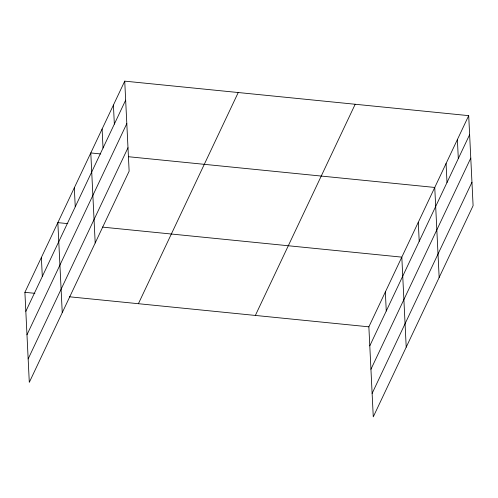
<?xml version="1.0" encoding="UTF-8"?>
<svg xmlns="http://www.w3.org/2000/svg" width="498" height="498" viewBox="0 0 498 498"><rect width="100%" height="100%" fill="white"/><g stroke="black" fill="none" stroke-linecap="round" stroke-linejoin="round"><path stroke-width="0.75" d="M124.73 81.143L129.138 171.175L29.301 382.352L24.9 292.32L124.73 81.143L468.699 115.648L473.1 205.68L373.27 416.857L368.862 326.825L468.699 115.648M25.828 311.337L125.664 100.16M26.979 334.774L126.809 123.597M28.156 358.921L127.986 147.738M138.407 303.705L238.237 92.528M255.356 315.439L355.186 104.263M369.796 345.836L469.626 134.659M370.942 369.273L470.772 158.096M372.124 393.42L471.955 182.243M100.758 153.944L90.792 152.942L95.193 242.974M128.372 156.714L434.754 187.447L439.155 277.479M67.815 223.633L57.843 222.631L62.25 312.663M102.327 227.094L401.811 257.136L406.212 347.168M24.9 292.32L34.872 293.322M69.384 296.783L368.862 326.825M457.382 139.577L458.309 158.594M446.071 163.512L446.999 182.529M418.283 222.289L419.21 241.306M385.34 291.977L386.267 310.995M113.419 105.078L114.347 124.089M102.102 129.013L103.03 148.024M74.314 187.79L75.248 206.801M41.371 257.478L42.305 276.49"/></g></svg>
